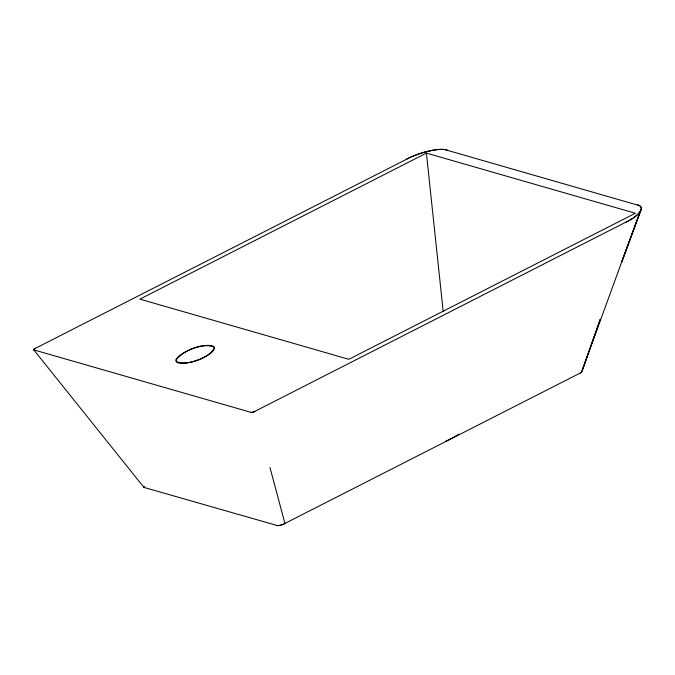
<?xml version="1.0" encoding="UTF-8"?>
<svg xmlns="http://www.w3.org/2000/svg" width="675" height="675" viewBox="0 0 675 675"><rect width="100%" height="100%" fill="white"/><g stroke="black" fill="none" stroke-linecap="round" stroke-linejoin="round"><path stroke-width="1.01" d="M580.407 372.954L581.023 372.414A11.526 3.485 -19.8 0 0 582.137 370.921L600.303 319.191L581.892 371.393A11.407 3.451 -19.8 0 1 580.407 372.954L283.103 524.365A7.256 2.194 -19.8 0 1 277.535 525.623L143.944 487.401L33.775 349.869A3.308 1.004 -19.8 0 1 34.746 348.663L410.678 157.165A32.366 9.787 -19.8 0 1 424.609 152.137L433.628 150.103A32.366 9.787 -19.8 0 1 444.58 149.512L639.461 205.613A32.366 9.787 -19.8 0 1 641.022 209.807L621.548 262.406L641.022 209.807M582.255 370.482A11.407 3.451 -19.8 0 0 582.247 370.086L640.094 211.672L638.423 213.697A32.366 9.787 -19.8 0 1 629.682 220.219L254.062 411.767A3.729 1.131 -19.8 0 1 251.362 412.45L33.775 349.869M454.731 436.733L458.679 434.236M453.836 437.223L445.373 441.501M426.414 153.098L139.894 299.143L348.832 359.294L635.352 213.249L426.414 153.098L443.154 311.175M269.958 467.463L284.968 523.547A6.742 2.042 -19.8 0 1 276.294 525.504M637.521 204.787A31.725 9.593 -19.8 0 1 625.759 222.362M406.384 159.207A31.725 9.593 -19.8 0 1 447.188 149.993M254.939 411.379A3.51 1.063 -19.8 0 1 250.687 412.45M34.071 350.08A3.038 0.92 -19.8 0 1 35.572 348.224M176.251 359.657L176.445 361.614C187.937 365.968 208.44 358.644 214.431 347.895L214.093 346.992C201.893 342.571 184.351 349.92 176.251 359.657M144.214 486.759L143.944 487.401A8.758 2.649 -19.8 0 1 144.205 486.759M186.114 363.007A20.301 6.143 -19.8 0 0 214.372 347.937A20.301 6.143 -19.8 0 0 185.009 352.139A20.301 6.143 -19.8 0 0 186.114 363.007"/></g></svg>
